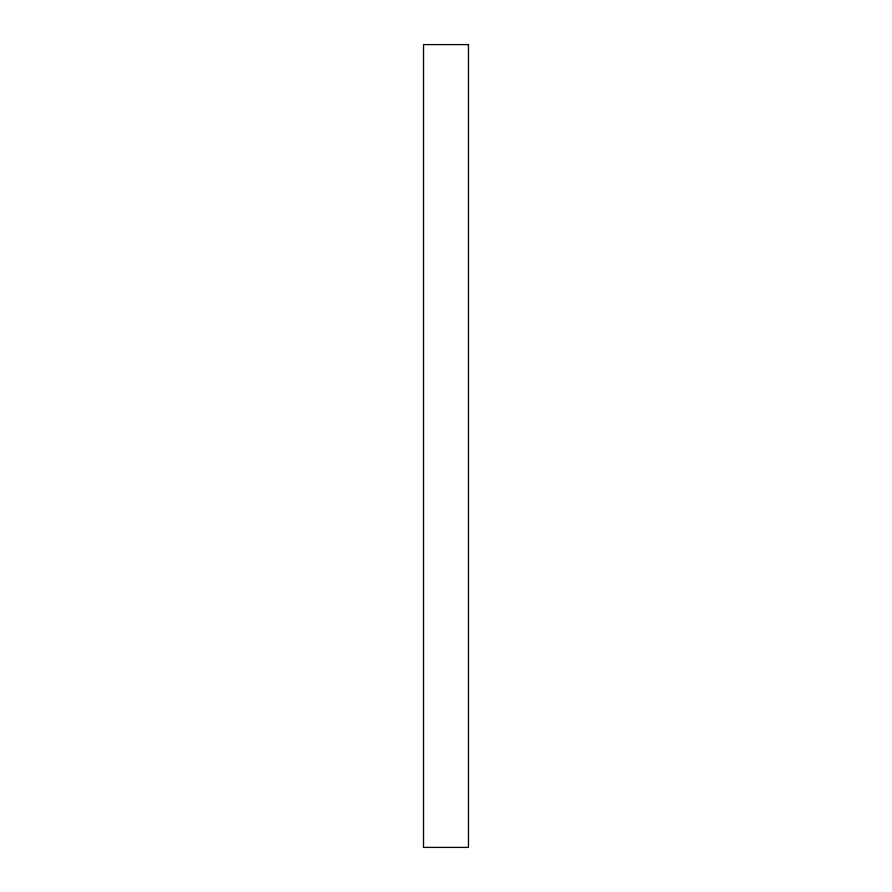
<?xml version="1.0" encoding="UTF-8"?>
<svg xmlns="http://www.w3.org/2000/svg" width="892" height="892" viewBox="0 0 892 892"><rect width="100%" height="100%" fill="white"/><g stroke="black" fill="none" stroke-linecap="round" stroke-linejoin="round"><path stroke-width="1.34" d="M468.478 44.6L423.522 44.6L423.522 847.4L468.478 847.4L468.478 44.6"/></g></svg>
